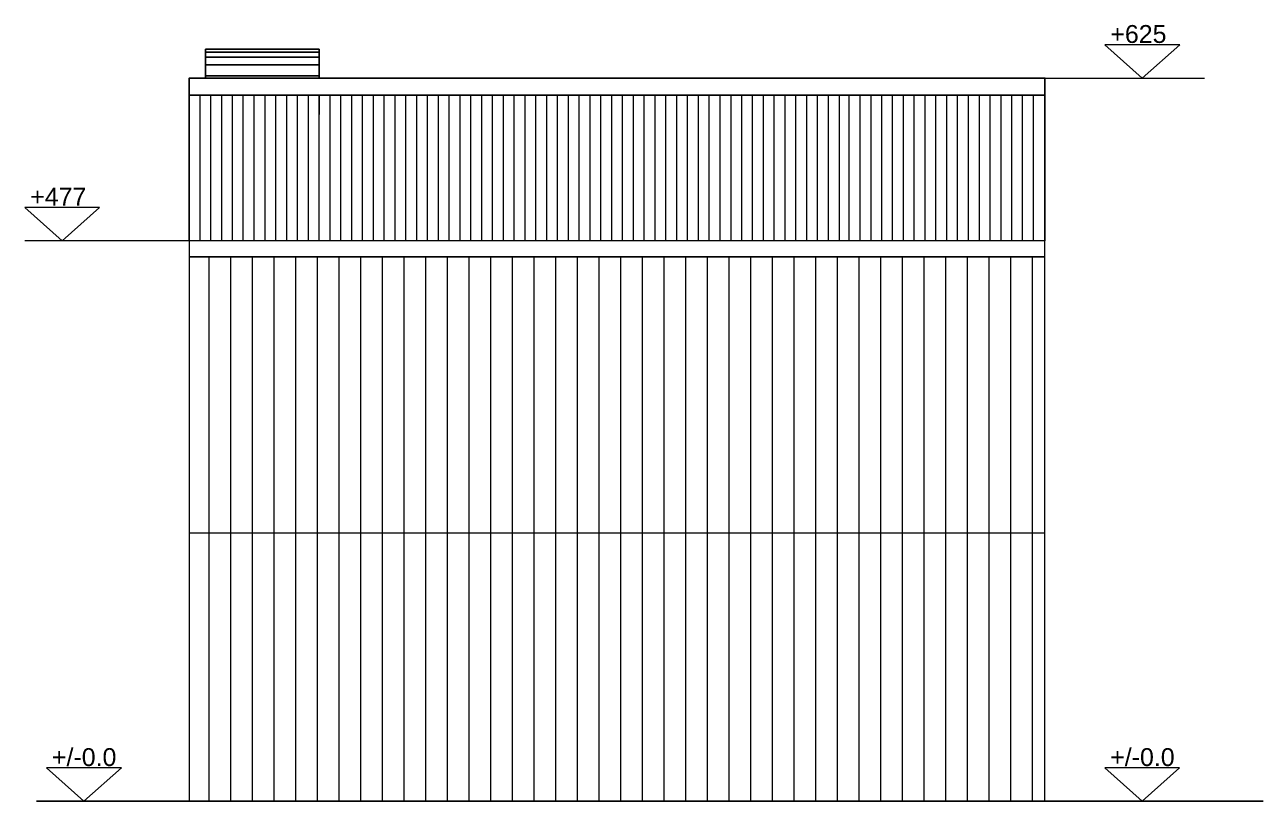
# Model space of a CAD drawing. Header units: millimetres. Extents: x 694 to 3188, y 608 to 2399.
# Drawn here: x 2060 to 3101, y 608 to 1260 of the extents above; entities that cross this region are included whole.
import ezdxf

# ---------------------------------------------------------------- set-up
doc = ezdxf.new("R2010")
doc.units = ezdxf.units.MM
for name, color, linetype, lineweight in [('A-ANNO-DIMS', 3, 'Continuous', 18), ('A-ANNO-SYMB', 3, 'Continuous', 18), ('A-ELEV-MBE2', 4, 'Continuous', 25), ('A-ELEV-PATT', 8, 'Continuous', 18), ('A-FLOR-PATT', 8, 'Continuous', 18)]:
    doc.layers.add(name, color=color, linetype=linetype, lineweight=lineweight)
doc.styles.get("Standard").update_dxf_attribs({"font": 'Arial.ttf'})

msp = doc.modelspace()

# ---------------------------------------------------------------- hatches: boundary and pattern name
at = {"layer": 'A-ELEV-PATT'}
h = msp.add_hatch(dxfattribs=at)
h.set_pattern_fill('LINE', color=256, scale=5.738255, angle=-90, style=0)
h.set_pattern_definition([(270, (55414.479, 643.665), (18.2189595, -8e-15), [])])
h.paths.add_polyline_path([(2198.4, 1065.6), (2917.8, 1065.6), (2917.8, 833.2), (2198.4, 833.2)])
h.paths.add_polyline_path([(2198.4, 833.2), (2917.8, 833.2), (2917.8, 608.1), (2198.4, 608.1)])

# ---------------------------------------------------------------- linework, layer by layer
for p, q in [((2198.4, 608.1), (2069.9, 608.1)), ((2069.9, 608.1), (3101.4, 608.1))]:
    msp.add_line(p, q)
at = {"layer": 'A-ANNO-DIMS'}
for p, q in [((2917.8, 1215.7), (3052.1, 1215.7)), ((2207.3, 1079), (2060.2, 1079))]:
    msp.add_line(p, q, dxfattribs=at)
for points in [[(2968.2, 1243.6), (2999.7, 1215.7), (3031.2, 1243.6)], [(2060.2, 1107), (2091.6, 1079), (2123.1, 1107)], [(2078.4, 636), (2109.9, 608.1), (2141.4, 636)], [(2968.1, 636), (2999.6, 608.1), (3031.1, 636)]]:
    msp.add_lwpolyline(points, close=True, dxfattribs=at)
at = {"layer": 'A-ANNO-SYMB', "color": 0}
msp.add_lwpolyline([(2917.8, 608.1), (2917.8, 1079), (2198.4, 1079), (2198.4, 608.1)], dxfattribs=at)
at = {"layer": 'A-ELEV-MBE2'}
for p, q in [((2212, 1239.9), (2307.7, 1239.9)), ((2212, 1239.9), (2212, 1215.7)), ((2307.7, 1239.9), (2307.7, 1215.7)), ((2212, 1237.5), (2307.7, 1237.5)), ((2212, 1233.3), (2307.7, 1233.3)), ((2212, 1226.7), (2307.7, 1226.7)), ((2212, 1217.6), (2307.7, 1217.6))]:
    msp.add_line(p, q, dxfattribs=at)
at = {"layer": 'A-ELEV-MBE2', "color": 0}
for p, q in [((2917.8, 1201.3), (2198.4, 1201.3)), ((2917.8, 1065.6), (2198.4, 1065.6)), ((2198.4, 608.1), (2917.8, 608.1))]:
    msp.add_line(p, q, dxfattribs=at)
msp.add_lwpolyline([(2917.8, 1079), (2917.8, 1215.7), (2198.4, 1215.7), (2198.4, 1079)], dxfattribs=at)
at = {"layer": 'A-ELEV-PATT', "color": 0, "linetype": 'Continuous'}
for p, q in [((2207.5, 1079), (2207.5, 1201.3)), ((2908.2, 1079), (2908.2, 1201.3))]:
    msp.add_line(p, q, dxfattribs=at)
at = {"layer": 'A-ELEV-PATT', "color": 0}
msp.add_line((2917.8, 833.2), (2198.4, 833.2), dxfattribs=at)
at = {"layer": 'A-FLOR-PATT', "linetype": 'Continuous'}
for p, q in [((2216.6, 1079), (2216.6, 1201.3)), ((2225.7, 1079), (2225.7, 1201.3)), ((2234.8, 1079), (2234.8, 1201.3)), ((2243.9, 1079), (2243.9, 1201.3)), ((2253, 1079), (2253, 1201.3)), ((2262.2, 1079), (2262.2, 1201.3)), ((2271.3, 1079), (2271.3, 1201.3)), ((2280.4, 1079), (2280.4, 1201.3)), ((2289.5, 1079), (2289.5, 1201.3)), ((2298.6, 1079), (2298.6, 1201.3)), ((2307.7, 1079), (2307.7, 1201.3)), ((2316.8, 1079), (2316.8, 1201.3)), ((2325.9, 1079), (2325.9, 1201.3)), ((2335, 1079), (2335, 1201.3)), ((2344.1, 1079), (2344.1, 1201.3)), ((2353.2, 1079), (2353.2, 1201.3)), ((2362.4, 1079), (2362.4, 1201.3)), ((2371.5, 1079), (2371.5, 1201.3)), ((2380.6, 1079), (2380.6, 1201.3)), ((2389.7, 1079), (2389.7, 1201.3)), ((2398.8, 1079), (2398.8, 1201.3)), ((2407.9, 1079), (2407.9, 1201.3)), ((2417, 1079), (2417, 1201.3)), ((2426.1, 1079), (2426.1, 1201.3)), ((2435.2, 1079), (2435.2, 1201.3)), ((2444.3, 1079), (2444.3, 1201.3)), ((2453.5, 1079), (2453.5, 1201.3)), ((2462.6, 1079), (2462.6, 1201.3)), ((2471.7, 1079), (2471.7, 1201.3)), ((2480.8, 1079), (2480.8, 1201.3)), ((2489.9, 1079), (2489.9, 1201.3)), ((2499, 1079), (2499, 1201.3)), ((2508.1, 1079), (2508.1, 1201.3)), ((2517.2, 1079), (2517.2, 1201.3)), ((2526.3, 1079), (2526.3, 1201.3)), ((2535.4, 1079), (2535.4, 1201.3)), ((2544.6, 1079), (2544.6, 1201.3)), ((2553.7, 1079), (2553.7, 1201.3)), ((2562.8, 1079), (2562.8, 1201.3)), ((2571.9, 1079), (2571.9, 1201.3)), ((2581, 1079), (2581, 1201.3)), ((2590.1, 1079), (2590.1, 1201.3)), ((2599.2, 1079), (2599.2, 1201.3)), ((2608.3, 1079), (2608.3, 1201.3)), ((2617.4, 1079), (2617.4, 1201.3)), ((2626.5, 1079), (2626.5, 1201.3)), ((2635.6, 1079), (2635.6, 1201.3)), ((2644.8, 1079), (2644.8, 1201.3)), ((2653.9, 1079), (2653.9, 1201.3)), ((2663, 1079), (2663, 1201.3)), ((2672.1, 1079), (2672.1, 1201.3)), ((2681.2, 1079), (2681.2, 1201.3)), ((2690.3, 1079), (2690.3, 1201.3)), ((2699.4, 1079), (2699.4, 1201.3)), ((2708.5, 1079), (2708.5, 1201.3)), ((2717.6, 1079), (2717.6, 1201.3)), ((2726.7, 1079), (2726.7, 1201.3)), ((2735.9, 1079), (2735.9, 1201.3)), ((2745, 1079), (2745, 1201.3)), ((2753.3, 1079), (2753.3, 1201.3)), ((2762.4, 1079), (2762.4, 1201.3)), ((2771.6, 1079), (2771.6, 1201.3)), ((2780.7, 1079), (2780.7, 1201.3)), ((2789.8, 1079), (2789.8, 1201.3)), ((2798.9, 1079), (2798.9, 1201.3)), ((2808, 1079), (2808, 1201.3)), ((2817.1, 1079), (2817.1, 1201.3)), ((2826.2, 1079), (2826.2, 1201.3)), ((2835.3, 1079), (2835.3, 1201.3)), ((2844.4, 1079), (2844.4, 1201.3)), ((2853.5, 1079), (2853.5, 1201.3)), ((2862.7, 1079), (2862.7, 1201.3)), ((2871.8, 1079), (2871.8, 1201.3)), ((2880.9, 1079), (2880.9, 1201.3)), ((2890, 1079), (2890, 1201.3)), ((2899.1, 1079), (2899.1, 1201.3))]:
    msp.add_line(p, q, dxfattribs=at)
at = {"layer": 'A-FLOR-PATT'}
msp.add_line((2307.7, 1201.3), (2307.7, 1185.2), dxfattribs=at)

# ---------------------------------------------------------------- texts
at = {"layer": 'A-ANNO-DIMS'}
for s, p in [('+625', (2972.8, 1245.2)), ('+477', (2064.7, 1108.6)), ('+/-0.0', (2083, 637.6)), ('+/-0.0', (2972.7, 637.6))]:
    msp.add_text(s, height=15.01, dxfattribs=at).set_placement(p)

doc.saveas('drawing.dxf')
